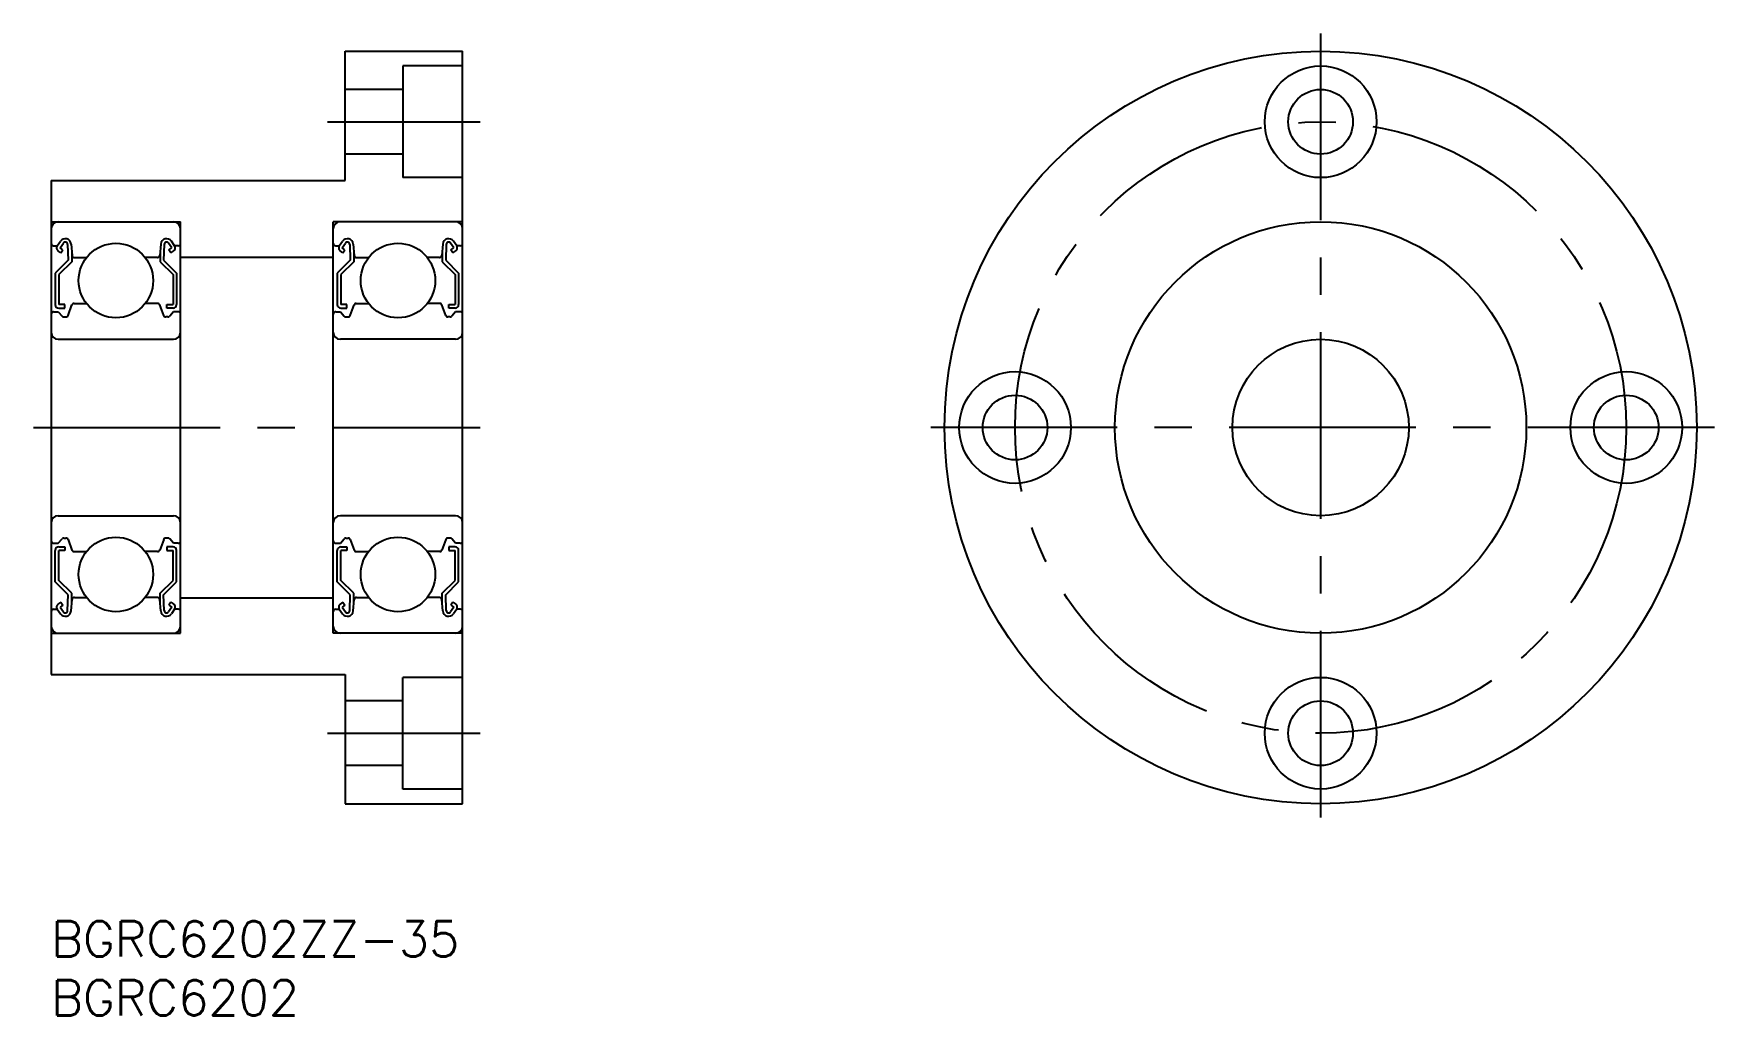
# Model space of a CAD drawing. Extents: x -1 to 141, y -8 to 75.
import ezdxf

# ---------------------------------------------------------------- set-up
doc = ezdxf.new("R2010")
doc.units = 0
doc.header["$LTSCALE"] = 0.5
doc.linetypes.add('CENTER', pattern=[50.8, 31.75, -6.35, 6.35, -6.35])
for name, color, linetype in [('MSM_CENTER', 1, 'CENTER'), ('MSM_CONTINUOUS', 7, 'CONTINUOUS'), ('MSM_PART_NUMBER', 7, 'CONTINUOUS')]:
    doc.layers.add(name, color=color, linetype=linetype)
doc.styles.get("Standard").update_dxf_attribs({"font": 'txt.shx', "height": 3, "bigfont": 'bigfont.shx'})

# ---------------------------------------------------------------- blocks, each defined once
blk = doc.blocks.new('*U2')
at = {"layer": 'MSM_PART_NUMBER'}
blk.add_text('BGRC6202ZZ-35', height=3, dxfattribs=at).set_placement((0, -3))
blk = doc.blocks.new('*U3')
at = {"layer": 'MSM_PART_NUMBER'}
blk.add_text('BGRC6202', height=3, dxfattribs=at).set_placement((0, -8))

msp = doc.modelspace()

# ---------------------------------------------------------------- linework, layer by layer
at = {"layer": 'MSM_CENTER'}
for p, q in [((108, 75.5), (108, 8.5)), ((23.5, 68), (36.5, 68)), ((-1.5, 42), (36.5, 42)), ((141.5, 42), (74.5, 42)), ((23.5, 16), (36.5, 16))]:
    msp.add_line(p, q, dxfattribs=at)
msp.add_circle((108, 42), 26, dxfattribs=at)
at = {"layer": 'MSM_CONTINUOUS'}
for p, q in [((25, 74), (35, 74)), ((25, 63), (25, 74)), ((35, 10), (35, 74)), ((35, 72.75), (29.9, 72.75)), ((29.9, 72.75), (29.9, 63.25)), ((29.9, 70.75), (25, 70.75)), ((29.9, 65.25), (25, 65.25)), ((0, 63), (0, 21)), ((0, 63), (25, 63)), ((35, 63.25), (29.9, 63.25)), ((0, 59.5), (11, 59.5)), ((11, 24.5), (11, 59.5)), ((24, 24.5), (24, 59.5)), ((35, 59.5), (24, 59.5)), ((0.2, 57.45), (0.5, 57.45)), ((0.5, 57.45), (0.78, 57.85)), ((0.75, 57.28), (1.03, 57.68)), ((0.99, 57.1), (0.75, 57.28)), ((1.39, 57.57), (1.44, 56.22)), ((1.69, 57.6), (1.77, 56.63)), ((9.31, 57.6), (9.23, 56.63)), ((9.61, 57.57), (9.56, 56.22)), ((10.25, 57.28), (9.97, 57.68)), ((10.01, 57.1), (10.25, 57.28)), ((10.5, 57.45), (10.22, 57.85)), ((10.8, 57.45), (10.5, 57.45)), ((24.2, 57.45), (24.5, 57.45)), ((24.5, 57.45), (24.78, 57.85)), ((24.75, 57.28), (25.03, 57.68)), ((24.99, 57.1), (24.75, 57.28)), ((25.39, 57.57), (25.44, 56.22)), ((25.69, 57.6), (25.77, 56.63)), ((33.31, 57.6), (33.23, 56.63)), ((33.61, 57.57), (33.56, 56.22)), ((34.25, 57.28), (33.97, 57.68)), ((34.01, 57.1), (34.25, 57.28)), ((34.5, 57.45), (34.22, 57.85)), ((34.8, 57.45), (34.5, 57.45)), ((1.44, 56.22), (0.34, 55.12)), ((0.82, 56.86), (0.57, 57.03)), ((1.74, 56.1), (0.64, 55)), ((0.82, 56.86), (0.99, 57.1)), ((1.74, 56.97), (1.74, 56.1)), ((1.97, 56.45), (2.99, 56.45)), ((9.03, 56.45), (8.01, 56.45)), ((9.26, 56.97), (9.26, 56.1)), ((9.26, 56.1), (10.36, 55)), ((9.56, 56.22), (10.66, 55.12)), ((10.18, 56.86), (10.01, 57.1)), ((10.18, 56.86), (10.43, 57.03)), ((11, 56.5), (24, 56.5)), ((25.44, 56.22), (24.34, 55.12)), ((24.82, 56.86), (24.57, 57.03)), ((25.74, 56.1), (24.64, 55)), ((24.82, 56.86), (24.99, 57.1)), ((25.74, 56.97), (25.74, 56.1)), ((25.97, 56.45), (26.99, 56.45)), ((33.03, 56.45), (32.01, 56.45)), ((33.26, 56.97), (33.26, 56.1)), ((33.26, 56.1), (34.36, 55)), ((33.56, 56.22), (34.66, 55.12)), ((34.18, 56.86), (34.01, 57.1)), ((34.18, 56.86), (34.43, 57.03)), ((0.34, 55.12), (0.34, 52.45)), ((0.64, 55), (0.64, 52.45)), ((10.36, 55), (10.36, 52.45)), ((10.66, 55.12), (10.66, 52.45)), ((24.34, 55.12), (24.34, 52.45)), ((24.64, 55), (24.64, 52.45)), ((34.36, 55), (34.36, 52.45)), ((34.66, 55.12), (34.66, 52.45)), ((0.2, 51.85), (0.6, 51.85)), ((0.6, 51.85), (0.92, 51.47)), ((1.16, 52.45), (0.64, 52.45)), ((0.64, 52.15), (1.16, 52.15)), ((1.16, 52.15), (1.16, 52.45)), ((1.43, 51.53), (1.76, 52.42)), ((1.95, 52.55), (2.99, 52.55)), ((9.05, 52.55), (8.01, 52.55)), ((9.57, 51.53), (9.24, 52.42)), ((9.84, 52.45), (10.36, 52.45)), ((9.84, 52.15), (9.84, 52.45)), ((10.36, 52.15), (9.84, 52.15)), ((10.4, 51.85), (10.08, 51.47)), ((10.8, 51.85), (10.4, 51.85)), ((24.2, 51.85), (24.6, 51.85)), ((24.6, 51.85), (24.92, 51.47)), ((25.16, 52.45), (24.64, 52.45)), ((24.64, 52.15), (25.16, 52.15)), ((25.16, 52.15), (25.16, 52.45)), ((25.43, 51.53), (25.76, 52.42)), ((25.95, 52.55), (26.99, 52.55)), ((33.05, 52.55), (32.01, 52.55)), ((33.57, 51.53), (33.24, 52.42)), ((33.84, 52.45), (34.36, 52.45)), ((33.84, 52.15), (33.84, 52.45)), ((34.36, 52.15), (33.84, 52.15)), ((34.4, 51.85), (34.08, 51.47)), ((34.8, 51.85), (34.4, 51.85)), ((1.07, 51.4), (1.25, 51.4)), ((9.93, 51.4), (9.75, 51.4)), ((25.07, 51.4), (25.25, 51.4)), ((33.93, 51.4), (33.75, 51.4)), ((0.6, 49.5), (10.4, 49.5)), ((34.4, 49.5), (24.6, 49.5)), ((0, 42), (0, 42)), ((35, 42), (35, 42)), ((0.6, 34.5), (10.4, 34.5)), ((34.4, 34.5), (24.6, 34.5)), ((0, 33.75), (0, 33.75)), ((35, 33.75), (35, 33.75)), ((0.2, 32.15), (0.6, 32.15)), ((0.34, 28.88), (0.34, 31.55)), ((0.6, 32.15), (0.92, 32.53)), ((0.64, 31.85), (1.16, 31.85)), ((0.64, 29), (0.64, 31.55)), ((1.16, 31.55), (0.64, 31.55)), ((1.07, 32.6), (1.25, 32.6)), ((1.16, 31.85), (1.16, 31.55)), ((1.43, 32.47), (1.76, 31.58)), ((9.57, 32.47), (9.24, 31.58)), ((9.93, 32.6), (9.75, 32.6)), ((9.84, 31.85), (9.84, 31.55)), ((10.36, 31.85), (9.84, 31.85)), ((9.84, 31.55), (10.36, 31.55)), ((10.4, 32.15), (10.08, 32.53)), ((10.36, 29), (10.36, 31.55)), ((10.8, 32.15), (10.4, 32.15)), ((10.66, 28.88), (10.66, 31.55)), ((24.2, 32.15), (24.6, 32.15)), ((24.34, 28.88), (24.34, 31.55)), ((24.6, 32.15), (24.92, 32.53)), ((24.64, 31.85), (25.16, 31.85)), ((24.64, 29), (24.64, 31.55)), ((25.16, 31.55), (24.64, 31.55)), ((25.07, 32.6), (25.25, 32.6)), ((25.16, 31.85), (25.16, 31.55)), ((25.43, 32.47), (25.76, 31.58)), ((33.57, 32.47), (33.24, 31.58)), ((33.93, 32.6), (33.75, 32.6)), ((34.36, 31.85), (33.84, 31.85)), ((33.84, 31.85), (33.84, 31.55)), ((33.84, 31.55), (34.36, 31.55)), ((34.4, 32.15), (34.08, 32.53)), ((34.36, 29), (34.36, 31.55)), ((34.8, 32.15), (34.4, 32.15)), ((34.66, 28.88), (34.66, 31.55)), ((1.95, 31.45), (2.99, 31.45)), ((9.05, 31.45), (8.01, 31.45)), ((25.95, 31.45), (26.99, 31.45)), ((33.05, 31.45), (32.01, 31.45)), ((1.44, 27.78), (0.34, 28.88)), ((1.74, 27.9), (0.64, 29)), ((9.26, 27.9), (10.36, 29)), ((9.56, 27.78), (10.66, 28.88)), ((25.44, 27.78), (24.34, 28.88)), ((25.74, 27.9), (24.64, 29)), ((33.26, 27.9), (34.36, 29)), ((33.56, 27.78), (34.66, 28.88)), ((1.39, 26.43), (1.44, 27.78)), ((1.69, 26.4), (1.77, 27.37)), ((1.74, 27.03), (1.74, 27.9)), ((1.97, 27.55), (2.99, 27.55)), ((9.03, 27.55), (8.01, 27.55)), ((9.31, 26.4), (9.23, 27.37)), ((9.26, 27.03), (9.26, 27.9)), ((9.61, 26.43), (9.56, 27.78)), ((11, 27.5), (24, 27.5)), ((25.39, 26.43), (25.44, 27.78)), ((25.69, 26.4), (25.77, 27.37)), ((25.74, 27.03), (25.74, 27.9)), ((25.97, 27.55), (26.99, 27.55)), ((33.03, 27.55), (32.01, 27.55)), ((33.31, 26.4), (33.23, 27.37)), ((33.26, 27.03), (33.26, 27.9)), ((33.61, 26.43), (33.56, 27.78)), ((0.2, 26.55), (0.5, 26.55)), ((0.5, 26.55), (0.78, 26.15)), ((0.82, 27.14), (0.57, 26.97)), ((0.99, 26.9), (0.75, 26.72)), ((0.75, 26.72), (1.03, 26.32)), ((0.82, 27.14), (0.99, 26.9)), ((10.25, 26.72), (9.97, 26.32)), ((10.18, 27.14), (10.01, 26.9)), ((10.01, 26.9), (10.25, 26.72)), ((10.18, 27.14), (10.43, 26.97)), ((10.5, 26.55), (10.22, 26.15)), ((10.8, 26.55), (10.5, 26.55)), ((24.2, 26.55), (24.5, 26.55)), ((24.5, 26.55), (24.78, 26.15)), ((24.82, 27.14), (24.57, 26.97)), ((24.99, 26.9), (24.75, 26.72)), ((24.75, 26.72), (25.03, 26.32)), ((24.82, 27.14), (24.99, 26.9)), ((34.25, 26.72), (33.97, 26.32)), ((34.18, 27.14), (34.01, 26.9)), ((34.01, 26.9), (34.25, 26.72)), ((34.18, 27.14), (34.43, 26.97)), ((34.5, 26.55), (34.22, 26.15)), ((34.8, 26.55), (34.5, 26.55)), ((0, 24.5), (11, 24.5)), ((35, 24.5), (24, 24.5)), ((0, 21), (25, 21)), ((25, 21), (25, 10)), ((35, 20.75), (29.9, 20.75)), ((29.9, 11.25), (29.9, 20.75)), ((29.9, 18.75), (25, 18.75)), ((29.9, 13.25), (25, 13.25)), ((35, 11.25), (29.9, 11.25)), ((25, 10), (35, 10))]:
    msp.add_line(p, q, dxfattribs=at)
for centre, radius in [((108, 42), 32), ((108, 68), 4.75), ((108, 68), 2.75), ((108, 42), 17.5), ((5.5, 54.5), 3.17), ((29.5, 54.5), 3.17), ((108, 42), 7.5), ((82, 42), 4.75), ((134, 42), 4.75), ((82, 42), 2.75), ((134, 42), 2.75), ((5.5, 29.5), 3.17), ((29.5, 29.5), 3.17), ((108, 16), 4.75), ((108, 16), 2.75)]:
    msp.add_circle(centre, radius, dxfattribs=at)
for centre, radius, start, end in [((0.6, 58.9), 0.6, 90, 180), ((10.4, 58.9), 0.6, 0, 90), ((24.6, 58.9), 0.6, 90, 180), ((34.4, 58.9), 0.6, 0, 90), ((0.2, 57.65), 0.2, 180, 270), ((0.75, 57.28), 0.3, 144.9356, 235.0377), ((1.19, 57.56), 0.5, 5.065, 144.9356), ((1.19, 57.57), 0.2, 2.1312, 144.9367), ((9.81, 57.56), 0.5, 35.0644, 174.935), ((9.81, 57.57), 0.2, 35.0633, 177.8688), ((10.25, 57.28), 0.3, 304.9623, 35.0644), ((10.8, 57.65), 0.2, 270, 0), ((24.2, 57.65), 0.2, 180, 270), ((24.75, 57.28), 0.3, 144.9356, 235.0377), ((25.19, 57.56), 0.5, 5.065, 144.9356), ((25.19, 57.57), 0.2, 2.1312, 144.9367), ((33.81, 57.56), 0.5, 35.0644, 174.935), ((33.81, 57.57), 0.2, 35.0633, 177.8688), ((34.25, 57.28), 0.3, 304.9623, 35.0644), ((34.8, 57.65), 0.2, 270, 0), ((1.97, 56.65), 0.2, 185.065, 270), ((9.03, 56.65), 0.2, 270, 354.935), ((25.97, 56.65), 0.2, 185.065, 270), ((33.03, 56.65), 0.2, 270, 354.935), ((0.2, 51.65), 0.2, 90, 180), ((0.64, 52.45), 0.3, 180, 270), ((1.25, 51.6), 0.2, 270, 339.9703), ((1.95, 52.35), 0.2, 90, 159.9703), ((9.05, 52.35), 0.2, 20.0297, 90), ((9.75, 51.6), 0.2, 200.0297, 270), ((10.36, 52.45), 0.3, 270, 0), ((10.8, 51.65), 0.2, 0, 90), ((24.2, 51.65), 0.2, 90, 180), ((24.64, 52.45), 0.3, 180, 270), ((25.25, 51.6), 0.2, 270, 339.9703), ((25.95, 52.35), 0.2, 90, 159.9703), ((33.05, 52.35), 0.2, 20.0297, 90), ((33.75, 51.6), 0.2, 200.0297, 270), ((34.36, 52.45), 0.3, 270, 0), ((34.8, 51.65), 0.2, 0, 90), ((0.6, 50.1), 0.6, 180, 270), ((1.07, 51.6), 0.2, 219.997, 270), ((9.93, 51.6), 0.2, 270, 320.003), ((10.4, 50.1), 0.6, 270, 0), ((24.6, 50.1), 0.6, 180, 270), ((25.07, 51.6), 0.2, 219.997, 270), ((33.93, 51.6), 0.2, 270, 320.003), ((34.4, 50.1), 0.6, 270, 0), ((0.6, 33.9), 0.6, 90, 180), ((10.4, 33.9), 0.6, 0, 90), ((24.6, 33.9), 0.6, 90, 180), ((34.4, 33.9), 0.6, 0, 90), ((0.2, 32.35), 0.2, 180, 270), ((0.64, 31.55), 0.3, 90, 180), ((1.07, 32.4), 0.2, 90, 140.003), ((1.25, 32.4), 0.2, 20.0297, 90), ((1.95, 31.65), 0.2, 200.0297, 270), ((9.05, 31.65), 0.2, 270, 339.9703), ((9.75, 32.4), 0.2, 90, 159.9703), ((9.93, 32.4), 0.2, 39.997, 90), ((10.36, 31.55), 0.3, 0, 90), ((10.8, 32.35), 0.2, 270, 0), ((24.2, 32.35), 0.2, 180, 270), ((24.64, 31.55), 0.3, 90, 180), ((25.07, 32.4), 0.2, 90, 140.003), ((25.25, 32.4), 0.2, 20.0297, 90), ((25.95, 31.65), 0.2, 200.0297, 270), ((33.05, 31.65), 0.2, 270, 339.9703), ((33.75, 32.4), 0.2, 90, 159.9703), ((33.93, 32.4), 0.2, 39.997, 90), ((34.36, 31.55), 0.3, 0, 90), ((34.8, 32.35), 0.2, 270, 0), ((1.97, 27.35), 0.2, 90, 174.935), ((9.03, 27.35), 0.2, 5.065, 90), ((25.97, 27.35), 0.2, 90, 174.935), ((33.03, 27.35), 0.2, 5.065, 90), ((0.2, 26.35), 0.2, 90, 180), ((0.75, 26.72), 0.3, 124.9623, 215.0644), ((1.19, 26.44), 0.5, 215.0644, 354.935), ((1.19, 26.43), 0.2, 215.0633, 357.8688), ((9.81, 26.44), 0.5, 185.065, 324.9356), ((9.81, 26.43), 0.2, 182.1312, 324.9367), ((10.25, 26.72), 0.3, 324.9356, 55.0377), ((10.8, 26.35), 0.2, 0, 90), ((24.2, 26.35), 0.2, 90, 180), ((24.75, 26.72), 0.3, 124.9623, 215.0644), ((25.19, 26.44), 0.5, 215.0644, 354.935), ((25.19, 26.43), 0.2, 215.0633, 357.8688), ((33.81, 26.44), 0.5, 185.065, 324.9356), ((33.81, 26.43), 0.2, 182.1312, 324.9367), ((34.25, 26.72), 0.3, 324.9356, 55.0377), ((34.8, 26.35), 0.2, 0, 90), ((0.6, 25.1), 0.6, 180, 270), ((10.4, 25.1), 0.6, 270, 0), ((24.6, 25.1), 0.6, 180, 270), ((34.4, 25.1), 0.6, 270, 0)]:
    msp.add_arc(centre, radius, start, end, dxfattribs=at)

# ---------------------------------------------------------------- block references
for name in ['*U2', '*U3']:
    msp.add_blockref(name, (0, 0), dxfattribs=at)

doc.saveas('drawing.dxf')
